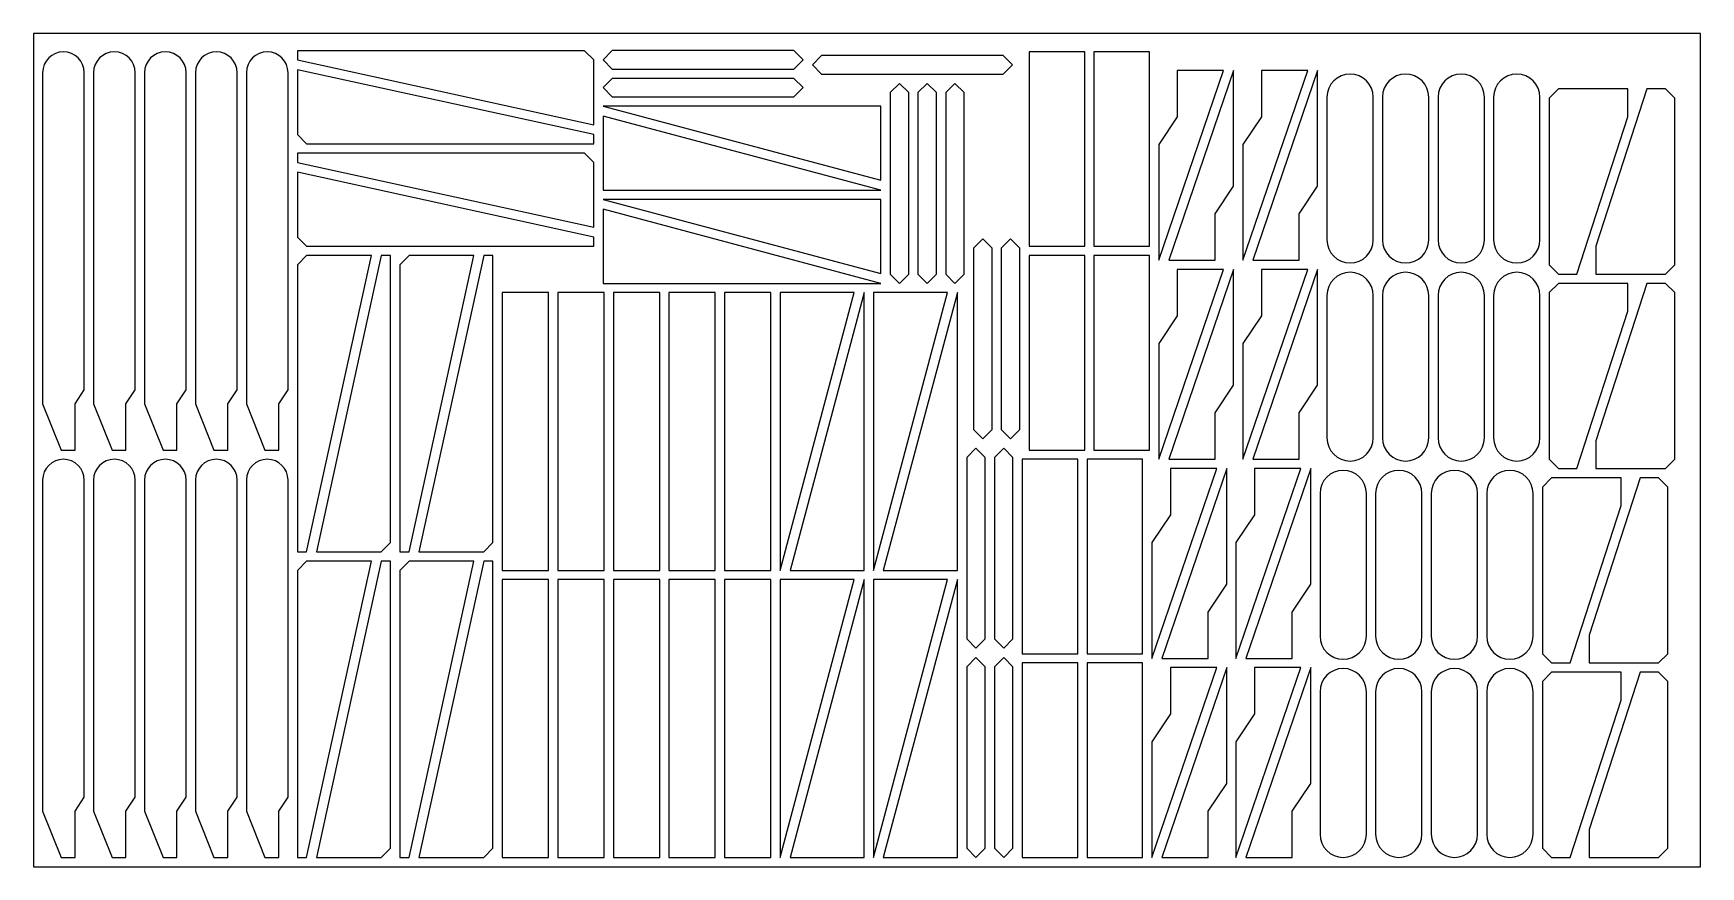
# Model space of a CAD drawing. Header units: metres. Extents: x 0 to 1800, y 0 to 900.
import ezdxf

# ---------------------------------------------------------------- set-up
doc = ezdxf.new("R2010")
doc.units = ezdxf.units.M

msp = doc.modelspace()

# ---------------------------------------------------------------- linework, layer by layer
for points in [[(0, 0), (1800, 0), (1800, 900), (0, 900)], [(285, 871.2), (605, 801.2), (605, 871.2), (595, 881.2), (285, 881.2)], [(625, 861.4), (821, 861.4), (831, 871.4), (821, 881.4), (625, 881.4), (615, 871.4)], [(851, 856), (1047, 856), (1057, 866), (1047, 876), (851, 876), (841, 866)], [(1075, 880), (1075, 670), (1135, 670), (1135, 880)], [(1145, 880), (1145, 670), (1205, 670), (1205, 880)], [(605, 790.6), (285, 860.6), (285, 790.6), (295, 780.6), (605, 780.6)], [(625, 831.4), (821, 831.4), (831, 841.4), (821, 851.4), (625, 851.4), (615, 841.4)], [(925, 836), (925, 640), (935, 630), (945, 640), (945, 836), (935, 846)], [(955, 836), (955, 640), (965, 630), (975, 640), (975, 836), (965, 846)], [(985, 836), (985, 640), (995, 630), (1005, 640), (1005, 836), (995, 846)], [(1215, 780), (1215, 655), (1285, 860), (1235, 860), (1235, 810)], [(1295.8, 735), (1295.8, 860), (1225.8, 655), (1275.8, 655), (1275.8, 705)], [(1305.8, 780), (1305.8, 655), (1375.8, 860), (1325.8, 860), (1325.8, 810)], [(1386.5, 735), (1386.5, 860), (1316.5, 655), (1366.5, 655), (1366.5, 705)], [(1721.5, 810), (1721.5, 840), (1646.5, 840), (1636.5, 830), (1636.5, 650), (1646.5, 640), (1666.5, 640)], [(1687, 670), (1687, 640), (1762, 640), (1772, 650), (1772, 830), (1762, 840), (1742, 840)], [(915, 741.4), (915, 821.4), (615, 821.4)], [(615, 810.7), (615, 730.7), (915, 730.7)], [(285, 760.6), (605, 690.6), (605, 760.6), (595, 770.6), (285, 770.6)], [(605, 680), (285, 750), (285, 680), (295, 670), (605, 670)], [(915, 640.7), (915, 720.7), (615, 720.7)], [(615, 710), (615, 630), (915, 630)], [(1015, 668), (1015, 472), (1025, 462), (1035, 472), (1035, 668), (1025, 678)], [(1045, 668), (1045, 472), (1055, 462), (1065, 472), (1065, 668), (1055, 678)], [(295, 340), (365, 660), (295, 660), (285, 650), (285, 340)], [(375.6, 660), (305.6, 340), (375.6, 340), (385.6, 350), (385.6, 660)], [(405.6, 340), (475.6, 660), (405.6, 660), (395.6, 650), (395.6, 340)], [(486.2, 660), (416.2, 340), (486.2, 340), (496.2, 350), (496.2, 660)], [(1075, 660), (1075, 450), (1135, 450), (1135, 660)], [(1145, 660), (1145, 450), (1205, 450), (1205, 660)], [(1215, 565), (1215, 440), (1285, 645), (1235, 645), (1235, 595)], [(1295.8, 520), (1295.8, 645), (1225.8, 440), (1275.8, 440), (1275.8, 490)], [(1305.8, 565), (1305.8, 440), (1375.8, 645), (1325.8, 645), (1325.8, 595)], [(1386.5, 520), (1386.5, 645), (1316.5, 440), (1366.5, 440), (1366.5, 490)], [(1721.5, 600), (1721.5, 630), (1646.5, 630), (1636.5, 620), (1636.5, 440), (1646.5, 430), (1666.5, 430)], [(1687, 460), (1687, 430), (1762, 430), (1772, 440), (1772, 620), (1762, 630), (1742, 630)], [(506.2, 620), (506.2, 320), (556.2, 320), (556.2, 620)], [(566.2, 620), (566.2, 320), (616.2, 320), (616.2, 620)], [(626.2, 620), (626.2, 320), (676.2, 320), (676.2, 620)], [(686.2, 620), (686.2, 320), (736.2, 320), (736.2, 620)], [(746.2, 620), (746.2, 320), (796.2, 320), (796.2, 620)], [(886.2, 620), (806.2, 620), (806.2, 320)], [(816.9, 320), (896.9, 320), (896.9, 620)], [(986.9, 620), (906.9, 620), (906.9, 320)], [(917.6, 320), (997.6, 320), (997.6, 620)], [(1007.6, 442), (1007.6, 246), (1017.6, 236), (1027.6, 246), (1027.6, 442), (1017.6, 452)], [(1037.6, 442), (1037.6, 246), (1047.6, 236), (1057.6, 246), (1057.6, 442), (1047.6, 452)], [(1067.6, 440), (1067.6, 230), (1127.6, 230), (1127.6, 440)], [(1137.6, 440), (1137.6, 230), (1197.6, 230), (1197.6, 440)], [(1207.6, 350), (1207.6, 225), (1277.6, 430), (1227.6, 430), (1227.6, 380)], [(1288.3, 305), (1288.3, 430), (1218.3, 225), (1268.3, 225), (1268.3, 275)], [(1298.3, 350), (1298.3, 225), (1368.3, 430), (1318.3, 430), (1318.3, 380)], [(1379.1, 305), (1379.1, 430), (1309.1, 225), (1359.1, 225), (1359.1, 275)], [(1714.1, 390), (1714.1, 420), (1639.1, 420), (1629.1, 410), (1629.1, 230), (1639.1, 220), (1659.1, 220)], [(1679.6, 250), (1679.6, 220), (1754.6, 220), (1764.6, 230), (1764.6, 410), (1754.6, 420), (1734.6, 420)], [(295, 10), (365, 330), (295, 330), (285, 320), (285, 10)], [(375.6, 330), (305.6, 10), (375.6, 10), (385.6, 20), (385.6, 330)], [(405.6, 10), (475.6, 330), (405.6, 330), (395.6, 320), (395.6, 10)], [(486.2, 330), (416.2, 10), (486.2, 10), (496.2, 20), (496.2, 330)], [(506.2, 310), (506.2, 10), (556.2, 10), (556.2, 310)], [(566.2, 310), (566.2, 10), (616.2, 10), (616.2, 310)], [(626.2, 310), (626.2, 10), (676.2, 10), (676.2, 310)], [(686.2, 310), (686.2, 10), (736.2, 10), (736.2, 310)], [(746.2, 310), (746.2, 10), (796.2, 10), (796.2, 310)], [(886.2, 310), (806.2, 310), (806.2, 10)], [(816.9, 10), (896.9, 10), (896.9, 310)], [(986.9, 310), (906.9, 310), (906.9, 10)], [(917.6, 10), (997.6, 10), (997.6, 310)], [(1007.6, 216), (1007.6, 20), (1017.6, 10), (1027.6, 20), (1027.6, 216), (1017.6, 226)], [(1037.6, 216), (1037.6, 20), (1047.6, 10), (1057.6, 20), (1057.6, 216), (1047.6, 226)], [(1067.6, 220), (1067.6, 10), (1127.6, 10), (1127.6, 220)], [(1137.6, 220), (1137.6, 10), (1197.6, 10), (1197.6, 220)], [(1207.6, 135), (1207.6, 10), (1277.6, 215), (1227.6, 215), (1227.6, 165)], [(1288.3, 90), (1288.3, 215), (1218.3, 10), (1268.3, 10), (1268.3, 60)], [(1298.3, 135), (1298.3, 10), (1368.3, 215), (1318.3, 215), (1318.3, 165)], [(1379.1, 90), (1379.1, 215), (1309.1, 10), (1359.1, 10), (1359.1, 60)], [(1714.1, 180), (1714.1, 210), (1639.1, 210), (1629.1, 200), (1629.1, 20), (1639.1, 10), (1659.1, 10)], [(1679.6, 40), (1679.6, 10), (1754.6, 10), (1764.6, 20), (1764.6, 200), (1754.6, 210), (1734.6, 210)]]:
    msp.add_lwpolyline(points, close=True)
for points in [[(55, 515), (55, 857.5, 1), (10, 857.5), (10, 500), (30, 450), (45, 450), (45, 500)], [(110, 515), (110, 857.5, 1), (65, 857.5), (65, 500), (85, 450), (100, 450), (100, 500)], [(165, 515), (165, 857.5, 1), (120, 857.5), (120, 500), (140, 450), (155, 450), (155, 500)], [(220, 515), (220, 857.5, 1), (175, 857.5), (175, 500), (195, 450), (210, 450), (210, 500)], [(275, 515), (275, 857.5, 1), (230, 857.5), (230, 500), (250, 450), (265, 450), (265, 500)], [(1396.5, 831), (1396.5, 677, 1), (1446.5, 677), (1446.5, 831, 1)], [(1456.5, 831), (1456.5, 677, 1), (1506.5, 677), (1506.5, 831, 1)], [(1516.5, 831), (1516.5, 677, 1), (1566.5, 677), (1566.5, 831, 1)], [(1576.5, 831), (1576.5, 677, 1), (1626.5, 677), (1626.5, 831, 1)], [(1396.5, 617), (1396.5, 463, 1), (1446.5, 463), (1446.5, 617, 1)], [(1456.5, 617), (1456.5, 463, 1), (1506.5, 463), (1506.5, 617, 1)], [(1516.5, 617), (1516.5, 463, 1), (1566.5, 463), (1566.5, 617, 1)], [(1576.5, 617), (1576.5, 463, 1), (1626.5, 463), (1626.5, 617, 1)], [(55, 75), (55, 417.5, 1), (10, 417.5), (10, 60), (30, 10), (45, 10), (45, 60)], [(110, 75), (110, 417.5, 1), (65, 417.5), (65, 60), (85, 10), (100, 10), (100, 60)], [(165, 75), (165, 417.5, 1), (120, 417.5), (120, 60), (140, 10), (155, 10), (155, 60)], [(220, 75), (220, 417.5, 1), (175, 417.5), (175, 60), (195, 10), (210, 10), (210, 60)], [(275, 75), (275, 417.5, 1), (230, 417.5), (230, 60), (250, 10), (265, 10), (265, 60)], [(1389.1, 403), (1389.1, 249, 1), (1439.1, 249), (1439.1, 403, 1)], [(1449.1, 403), (1449.1, 249, 1), (1499.1, 249), (1499.1, 403, 1)], [(1509.1, 403), (1509.1, 249, 1), (1559.1, 249), (1559.1, 403, 1)], [(1569.1, 403), (1569.1, 249, 1), (1619.1, 249), (1619.1, 403, 1)], [(1389.1, 189), (1389.1, 35, 1), (1439.1, 35), (1439.1, 189, 1)], [(1449.1, 189), (1449.1, 35, 1), (1499.1, 35), (1499.1, 189, 1)], [(1509.1, 189), (1509.1, 35, 1), (1559.1, 35), (1559.1, 189, 1)], [(1569.1, 189), (1569.1, 35, 1), (1619.1, 35), (1619.1, 189, 1)]]:
    msp.add_lwpolyline(points, format="xyb", close=True)

doc.saveas('drawing.dxf')
